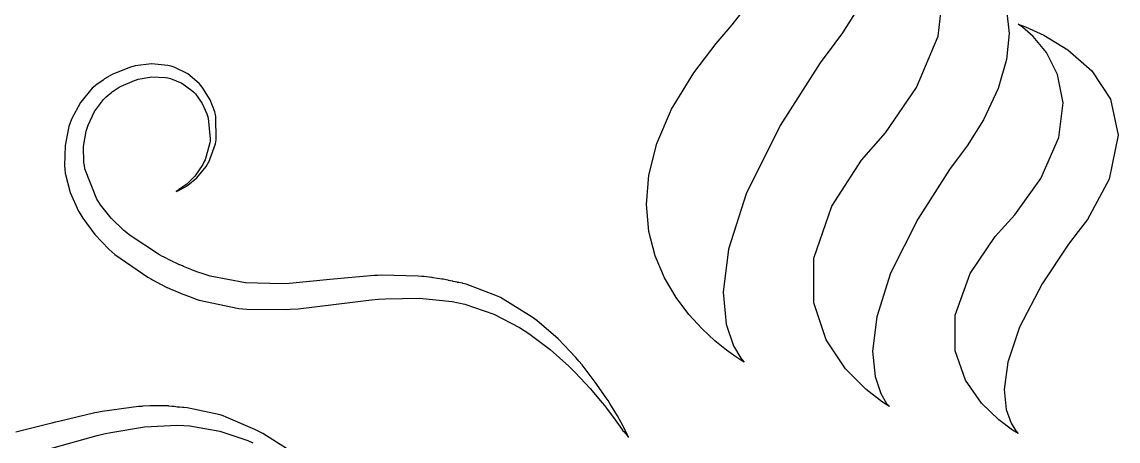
# Model space of a CAD drawing. Extents: x 51 to 306, y 22 to 311.
# Drawn here: x 119.3 to 192.6, y 163.8 to 191.8 of the extents above; entities that cross this region are included whole.
import ezdxf

# ---------------------------------------------------------------- set-up
doc = ezdxf.new("R2010")
doc.units = 0
doc.header["$MEASUREMENT"] = 0

msp = doc.modelspace()

# ---------------------------------------------------------------- linework, layer by layer
at = {"color": 7}
for points in [[(175.522, 193.31), (174.148, 191.12), (173.637, 190.43), (172.656, 189.104), (169.982, 184.926), (167.703, 180.359), (166.523, 176.666), (166.171, 173.783), (166.372, 171.65), (166.854, 170.204), (167.345, 169.382), (167.569, 169.121), (167.569, 169.121), (167.569, 169.121), (167.569, 169.121), (167.418, 169.212), (167.002, 169.479), (166.382, 169.926), (165.613, 170.546), (164.757, 171.34), (163.871, 172.304), (163.012, 173.44), (162.242, 174.745), (161.616, 176.215), (161.195, 177.85), (161.036, 179.649), (161.199, 181.609), (161.74, 183.728), (162.72, 186.006), (164.196, 188.441), (165.688, 190.41), (166.229, 191.029), (166.77, 191.651), (168.289, 193.612)], [(185.113, 192.659), (185.277, 191.076), (185.111, 189.326), (184.556, 187.404), (183.56, 185.304), (182.473, 183.569), (182.069, 183.021), (181.291, 181.974), (179.168, 178.671), (177.359, 175.059), (176.426, 172.136), (176.15, 169.854), (176.314, 168.165), (176.7, 167.018), (177.092, 166.365), (177.271, 166.158), (177.271, 166.158), (177.271, 166.158), (177.271, 166.158), (176.822, 166.444), (175.72, 167.288), (174.34, 168.683), (173.05, 170.618), (172.222, 173.079), (172.224, 176.056), (173.432, 179.539), (175.419, 182.608), (176.213, 183.515), (177.013, 184.431), (179.083, 187.471), (180.53, 190.898), (180.872, 193.796)], [(136.978, 163.346), (135.396, 164.35), (135.044, 164.535), (134.867, 164.623), (132.953, 165.453), (132.751, 165.523), (132.547, 165.595), (130.342, 166.062), (130.105, 166.088), (130.017, 166.088), (129.818, 166.122), (129.752, 166.122), (129.672, 166.122), (129.46, 166.15), (129.433, 166.158), (129.345, 166.158), (129.115, 166.186), (129.081, 166.194), (128.992, 166.194), (128.794, 166.194), (128.728, 166.194), (128.552, 166.194), (128.155, 166.194), (128.022, 166.194), (127.846, 166.194), (127.379, 166.168), (127.317, 166.158), (127.079, 166.15), (124.661, 165.824), (124.424, 165.77), (124.176, 165.725), (121.769, 165.162), (121.532, 165.1), (121.293, 165.039), (118.886, 164.448)], [(119.538, 162.887), (124.318, 164.219), (124.777, 164.324), (125.235, 164.43), (127.479, 164.793), (129.672, 164.906), (130.105, 164.888), (130.518, 164.862), (132.52, 164.505), (134.381, 163.883), (134.725, 163.725)]]:
    msp.add_lwpolyline(points, dxfattribs=at)
for points in [[(185.878, 164.358), (185.878, 164.358), (185.502, 164.586), (184.584, 165.261), (183.431, 166.375), (182.354, 167.918), (181.663, 169.883), (181.665, 172.262), (182.674, 175.045), (184.336, 177.502), (184.996, 178.223), (185.662, 178.954), (187.394, 181.386), (188.601, 184.124), (188.886, 186.44), (188.518, 188.335), (187.766, 189.808), (186.895, 190.86), (186.177, 191.49), (185.878, 191.699), (185.878, 191.699), (185.878, 191.699), (186.37, 191.52), (187.602, 190.958), (189.206, 189.983), (190.812, 188.565), (192.053, 186.672), (192.56, 184.274), (191.965, 181.339), (190.515, 178.635), (189.901, 177.836), (189.252, 176.998), (187.478, 174.351), (185.968, 171.458), (185.185, 169.122), (184.952, 167.301), (185.086, 165.953), (185.404, 165.041), (185.729, 164.523), (185.878, 164.358), (185.878, 164.358)], [(159.844, 164.078), (159.844, 164.078), (159.764, 164.254), (159.578, 164.642), (159.526, 164.747), (159.472, 164.853), (159.103, 165.529), (158.59, 166.362), (158.467, 166.547), (158.344, 166.741), (157.616, 167.791), (156.73, 168.946), (156.527, 169.193), (156.315, 169.431), (155.128, 170.67), (153.713, 171.891), (153.388, 172.12), (153.228, 172.236), (151.464, 173.33), (151.271, 173.426), (151.077, 173.524), (148.987, 174.318), (148.766, 174.378), (148.739, 174.388), (148.495, 174.449), (148.413, 174.449), (148.386, 174.458), (148.123, 174.511), (148.096, 174.519), (148.069, 174.529), (147.804, 174.581), (147.778, 174.589), (147.752, 174.599), (147.452, 174.653), (147.425, 174.661), (147.363, 174.671), (146.782, 174.757), (146.72, 174.765), (146.658, 174.775), (146.174, 174.837), (146.014, 174.837), (145.776, 174.863), (143.334, 174.917), (143.087, 174.908), (142.839, 174.899), (140.37, 174.687), (140.123, 174.661), (139.875, 174.635), (137.407, 174.396), (137.16, 174.378), (136.675, 174.352), (134.244, 174.418), (131.867, 174.855), (131.41, 175.014), (131.057, 175.118), (130.704, 175.26), (130.651, 175.278), (130.087, 175.516), (130.035, 175.543), (129.858, 175.613), (129.814, 175.613), (129.698, 175.675), (129.682, 175.683), (129.654, 175.701), (129.355, 175.843), (129.329, 175.86), (129.275, 175.887), (128.746, 176.15), (128.694, 176.177), (128.481, 176.293), (126.471, 177.615), (126.294, 177.764), (126.109, 177.914), (125.266, 178.736), (124.547, 179.626), (124.424, 179.81), (124.301, 180.005), (123.507, 182.035), (123.472, 182.246), (123.436, 182.458), (123.414, 183.525), (123.587, 184.556), (123.649, 184.749), (123.709, 184.944), (124.146, 185.866), (124.742, 186.664), (124.883, 186.796), (124.918, 186.832), (125.298, 187.15), (125.342, 187.185), (125.386, 187.211), (125.791, 187.475), (125.835, 187.501), (125.924, 187.545), (126.806, 187.934), (126.894, 187.96), (127.07, 188.022), (127.982, 188.177), (128.878, 188.137), (129.046, 188.101), (129.213, 188.067), (129.989, 187.745), (130.659, 187.264), (130.774, 187.149), (130.889, 187.034), (131.338, 186.395), (131.648, 185.703), (131.692, 185.561), (131.736, 185.421), (131.877, 184.036), (131.869, 183.903), (131.859, 183.771), (131.532, 182.625), (131.48, 182.527), (131.382, 182.324), (130.845, 181.536), (130.307, 181.011), (130.211, 180.939), (130.167, 180.905), (129.778, 180.64), (129.752, 180.622), (129.725, 180.606), (129.61, 180.516), (129.61, 180.516), (129.61, 180.516), (129.76, 180.578), (129.786, 180.586), (129.813, 180.604), (130.227, 180.835), (130.281, 180.869), (130.377, 180.94), (130.977, 181.43), (131.612, 182.184), (131.727, 182.386), (131.789, 182.484), (132.23, 183.692), (132.256, 183.833), (132.282, 183.975), (132.256, 185.509), (132.221, 185.667), (132.185, 185.827), (131.877, 186.633), (131.392, 187.423), (131.269, 187.572), (131.145, 187.722), (130.382, 188.371), (129.46, 188.824), (129.257, 188.877), (129.055, 188.939), (127.964, 189.046), (126.858, 188.904), (126.647, 188.842), (126.541, 188.816), (125.483, 188.401), (125.377, 188.347), (125.332, 188.321), (124.821, 188.031), (124.777, 187.995), (124.724, 187.96), (124.23, 187.608), (124.178, 187.572), (123.992, 187.413), (123.202, 186.457), (122.608, 185.341), (122.52, 185.102), (122.432, 184.865), (122.172, 183.59), (122.14, 182.262), (122.167, 181.997), (122.193, 181.733), (122.524, 180.442), (123.083, 179.203), (123.226, 178.965), (123.366, 178.736), (124.172, 177.651), (125.102, 176.671), (125.306, 176.495), (125.509, 176.319), (127.714, 174.793), (127.952, 174.661), (128.013, 174.626), (128.596, 174.308), (128.658, 174.272), (128.692, 174.256), (128.983, 174.114), (129.01, 174.096), (129.363, 173.955), (129.424, 173.929), (130.043, 173.664), (130.105, 173.637), (130.492, 173.496), (130.881, 173.354), (131.136, 173.266), (133.791, 172.712), (134.056, 172.685), (134.328, 172.659), (136.974, 172.633), (137.231, 172.649), (137.75, 172.685), (142.653, 173.286), (143.122, 173.32), (143.589, 173.356), (145.868, 173.382), (148.06, 173.162), (148.483, 173.073), (148.898, 172.985), (150.83, 172.328), (152.55, 171.442), (152.859, 171.238), (153.176, 171.035), (154.608, 169.96), (155.848, 168.848), (156.068, 168.628), (156.289, 168.407), (157.263, 167.363), (158.079, 166.405), (158.221, 166.229), (158.361, 166.052), (158.943, 165.276), (159.384, 164.641), (159.456, 164.535), (159.526, 164.483), (159.755, 164.228), (159.844, 164.078), (159.844, 164.078)]]:
    msp.add_lwpolyline(points, close=True, dxfattribs=at)

doc.saveas('drawing.dxf')
